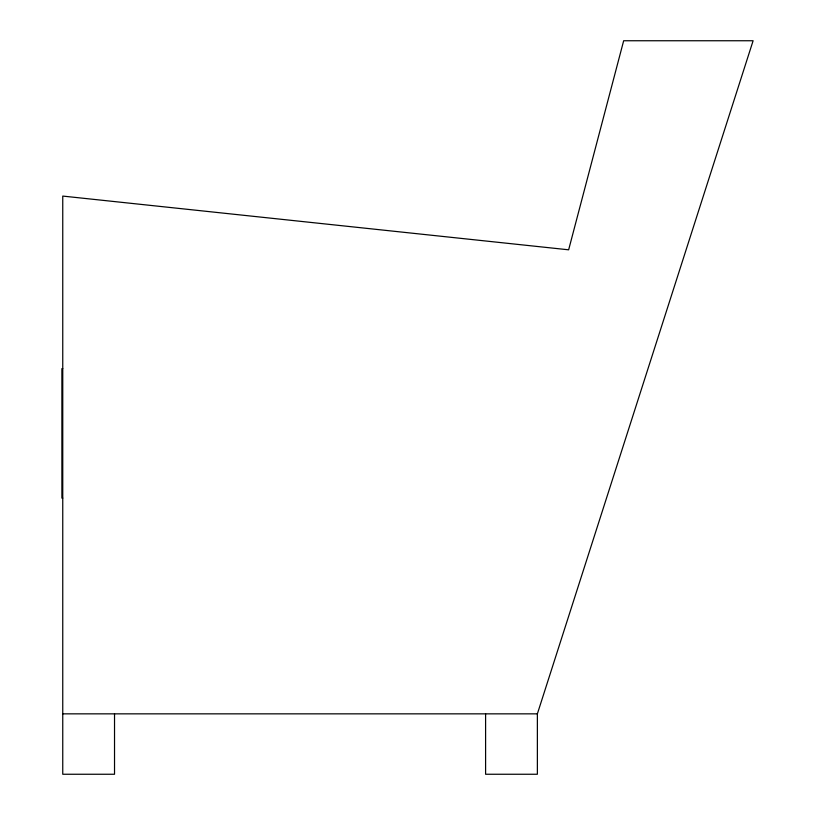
<?xml version="1.0" encoding="UTF-8"?>
<svg xmlns="http://www.w3.org/2000/svg" width="815" height="815" viewBox="0 0 815 815"><rect width="100%" height="100%" fill="white"/><g stroke="black" fill="none" stroke-linecap="round" stroke-linejoin="round"><path stroke-width="1.22" d="M485.597 713.848L485.597 774.25L537.37 774.25L537.37 713.848L753.111 40.75L623.669 40.75L568.646 249.808L62.755 196.079L62.755 774.25L114.528 774.25L114.528 713.848M62.755 368.665L61.889 368.665L61.889 498.108L62.755 498.108M62.755 713.848L537.37 713.848"/></g></svg>
